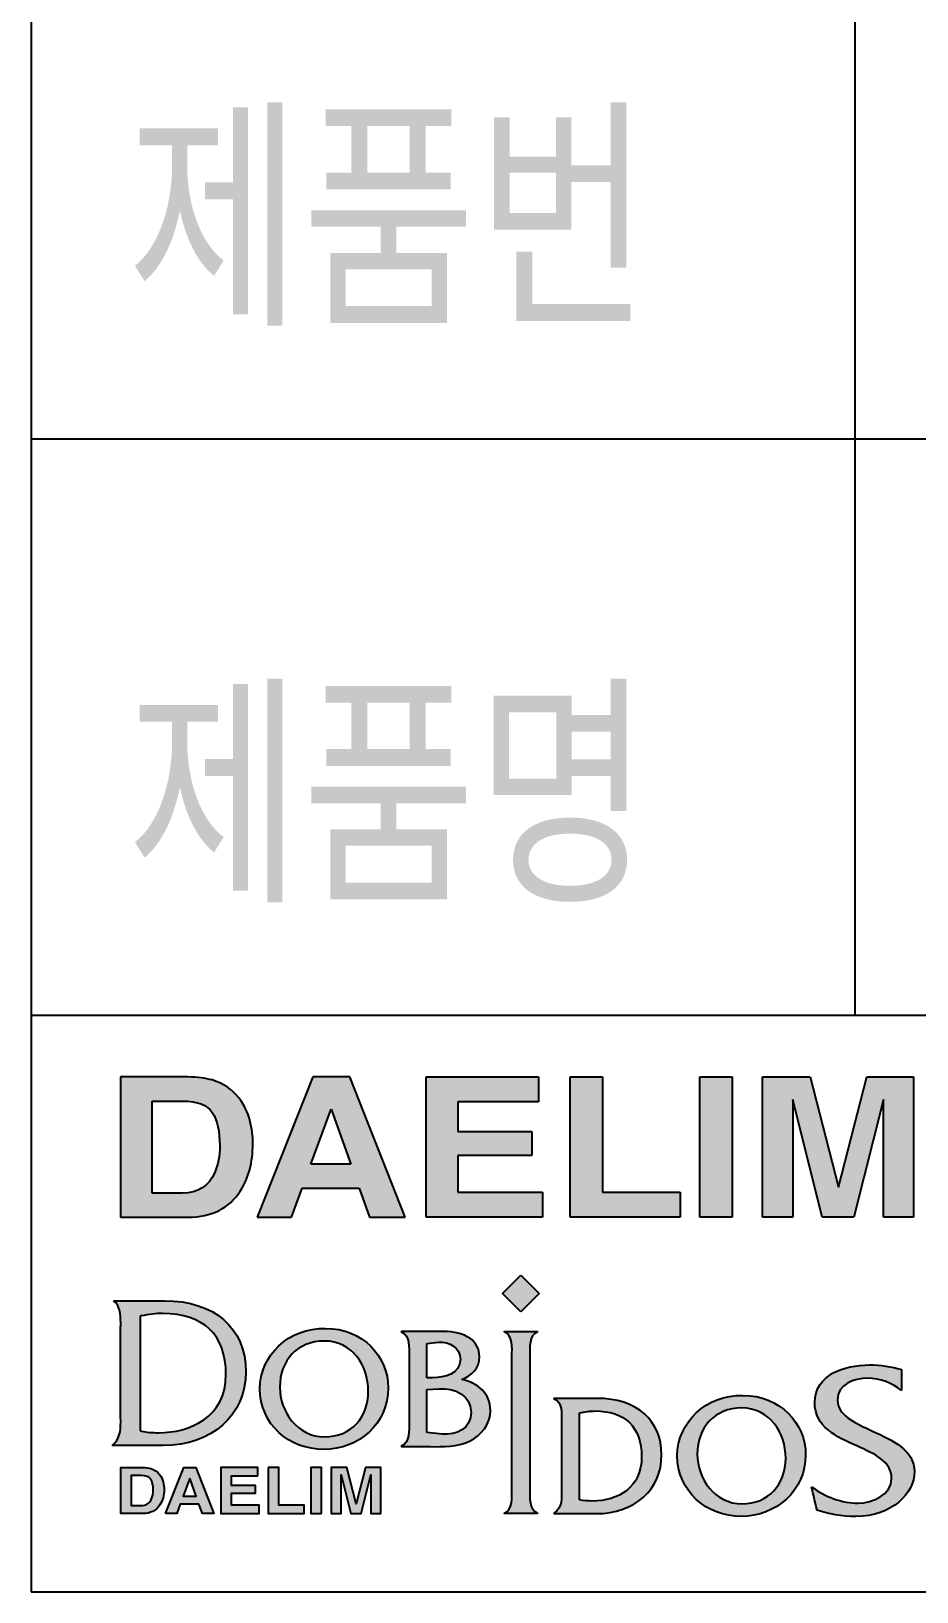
# Model space of a CAD drawing. Extents: x 38931 to 39525, y 15845 to 16265.
# Drawn here: x 39429.65 to 39451.16, y 16190.01 to 16227.91 of the extents above; entities that cross this region are included whole.
import ezdxf

# ---------------------------------------------------------------- set-up
doc = ezdxf.new("R2010")
doc.units = 0
doc.header["$LTSCALE"] = 7
doc.header["$MEASUREMENT"] = 0
doc.layers.get('0').update_dxf_attribs({"color": 2, "linetype": 'CONTINUOUS'})
doc.layers.add('D', color=2, linetype='CONTINUOUS')
doc.styles.add('GHS', font='romans', dxfattribs={"bigfont": 'ghs'})

msp = doc.modelspace()

# ---------------------------------------------------------------- hatches: boundary and pattern name
at = {"layer": 'D'}
h = msp.add_hatch(color=256, dxfattribs=at)
h.dxf.hatch_style = 2
edge = h.paths.add_edge_path()
edge.add_spline(control_points=[(39433.45493, 16202.51509), (39433.45493, 16202.51509), (39431.82022, 16202.51509), (39431.82022, 16202.51509), (39431.82022, 16202.51509), (39431.82022, 16199.10994), (39431.82022, 16199.10994), (39431.82022, 16199.10994), (39433.45493, 16199.10994), (39433.45493, 16199.10994), (39434.02829, 16199.10994), (39434.45402, 16199.32254), (39434.72791, 16199.74581), (39434.92939, 16200.0597), (39435.03205, 16200.44345), (39435.03205, 16200.89665), (39435.03205, 16201.07479), (39435.00769, 16201.26269), (39434.95986, 16201.45963), (39434.91216, 16201.65631), (39434.82097, 16201.83996), (39434.68983, 16202.00945), (39434.5245, 16202.2189), (39434.30888, 16202.36302), (39434.04358, 16202.44234), (39433.88554, 16202.48723), (39433.69072, 16202.51192), (39433.45493, 16202.51509)], knot_values=[0, 0, 0, 0, 1, 1, 1, 2, 2, 2, 3, 3, 3, 4, 4, 4, 5, 5, 5, 6, 6, 6, 7, 7, 7, 8, 8, 8, 9, 9, 9, 9], degree=3, periodic=0)
edge = h.paths.add_edge_path()
edge.add_spline(control_points=[(39433.32145, 16201.92944), (39433.68441, 16201.92944), (39433.92665, 16201.8368), (39434.04722, 16201.65028), (39434.16691, 16201.46527), (39434.22887, 16201.19654), (39434.22887, 16200.84888), (39434.22887, 16200.59552), (39434.18866, 16200.37811), (39434.10795, 16200.19462), (39433.95952, 16199.86343), (39433.69751, 16199.69571), (39433.32145, 16199.69571), (39433.32145, 16199.69571), (39432.5884, 16199.69571), (39432.5884, 16199.69571), (39432.5884, 16199.69571), (39432.5884, 16201.92944), (39432.5884, 16201.92944), (39432.5884, 16201.92944), (39433.32145, 16201.92944), (39433.32145, 16201.92944)], knot_values=[0, 0, 0, 0, 1, 1, 1, 2, 2, 2, 3, 3, 3, 4, 4, 4, 5, 5, 5, 6, 6, 6, 7, 7, 7, 7], degree=3, periodic=0)
h = msp.add_hatch(color=256, dxfattribs=at)
h.dxf.hatch_style = 2
edge = h.paths.add_edge_path()
edge.add_spline(control_points=[(39435.13712, 16199.10994), (39435.13712, 16199.10994), (39435.96747, 16199.10994), (39435.96747, 16199.10994), (39435.96747, 16199.10994), (39436.22585, 16199.8132), (39436.22585, 16199.8132), (39436.22585, 16199.8132), (39437.61645, 16199.8132), (39437.61645, 16199.8132), (39437.61645, 16199.8132), (39437.86631, 16199.10994), (39437.86631, 16199.10994), (39437.86631, 16199.10994), (39438.72694, 16199.10994), (39438.72694, 16199.10994), (39438.72694, 16199.10994), (39437.38959, 16202.51509), (39437.38959, 16202.51509), (39437.38959, 16202.51509), (39436.48985, 16202.51509), (39436.48985, 16202.51509), (39436.48985, 16202.51509), (39435.13712, 16199.10994), (39435.13712, 16199.10994)], knot_values=[0, 0, 0, 0, 1, 1, 1, 2, 2, 2, 3, 3, 3, 4, 4, 4, 5, 5, 5, 6, 6, 6, 7, 7, 7, 8, 8, 8, 8], degree=3, periodic=0)
edge = h.paths.add_edge_path()
edge.add_spline(control_points=[(39436.93124, 16201.7366), (39436.93124, 16201.7366), (39437.40783, 16200.39761), (39437.40783, 16200.39761), (39437.40783, 16200.39761), (39436.439, 16200.39761), (39436.439, 16200.39761), (39436.439, 16200.39761), (39436.93124, 16201.7366), (39436.93124, 16201.7366)], knot_values=[0, 0, 0, 0, 1, 1, 1, 2, 2, 2, 3, 3, 3, 3], degree=3, periodic=0)
h = msp.add_hatch(color=256, dxfattribs=at)
h.dxf.hatch_style = 2
edge = h.paths.add_edge_path()
edge.add_spline(control_points=[(39441.96917, 16201.91173), (39441.96917, 16201.91173), (39440.01366, 16201.91173), (39440.01366, 16201.91173), (39440.01366, 16201.91173), (39440.01366, 16201.192), (39440.01366, 16201.192), (39440.01366, 16201.192), (39441.80509, 16201.192), (39441.80509, 16201.192), (39441.80509, 16201.192), (39441.80509, 16200.60732), (39441.80509, 16200.60732), (39441.80509, 16200.60732), (39440.01366, 16200.60732), (39440.01366, 16200.60732), (39440.01366, 16200.60732), (39440.01366, 16199.72041), (39440.01366, 16199.72041), (39440.01366, 16199.72041), (39442.06731, 16199.72041), (39442.06731, 16199.72041), (39442.06731, 16199.72041), (39442.06731, 16199.10994), (39442.06731, 16199.10994), (39442.06731, 16199.10994), (39439.23901, 16199.10994), (39439.23901, 16199.10994), (39439.23901, 16199.10994), (39439.23901, 16202.51509), (39439.23901, 16202.51509), (39439.23901, 16202.51509), (39441.96917, 16202.51509), (39441.96917, 16202.51509), (39441.96917, 16202.51509), (39441.96917, 16201.91173), (39441.96917, 16201.91173)], knot_values=[0, 0, 0, 0, 1, 1, 1, 2, 2, 2, 3, 3, 3, 4, 4, 4, 5, 5, 5, 6, 6, 6, 7, 7, 7, 8, 8, 8, 9, 9, 9, 10, 10, 10, 11, 11, 11, 12, 12, 12, 12], degree=3, periodic=0)
h = msp.add_hatch(color=256, dxfattribs=at)
h.dxf.hatch_style = 2
edge = h.paths.add_edge_path()
edge.add_spline(control_points=[(39442.7353, 16202.51509), (39442.7353, 16202.51509), (39443.52441, 16202.51509), (39443.52441, 16202.51509), (39443.52441, 16202.51509), (39443.52441, 16199.72041), (39443.52441, 16199.72041), (39443.52441, 16199.72041), (39445.41248, 16199.72041), (39445.41248, 16199.72041), (39445.41248, 16199.72041), (39445.41248, 16199.10994), (39445.41248, 16199.10994), (39445.41248, 16199.10994), (39442.7353, 16199.10994), (39442.7353, 16199.10994), (39442.7353, 16199.10994), (39442.7353, 16202.51509), (39442.7353, 16202.51509)], knot_values=[0, 0, 0, 0, 1, 1, 1, 2, 2, 2, 3, 3, 3, 4, 4, 4, 5, 5, 5, 6, 6, 6, 6], degree=3, periodic=0)
h = msp.add_hatch(color=256, dxfattribs=at)
h.dxf.hatch_style = 2
edge = h.paths.add_edge_path()
edge.add_spline(control_points=[(39446.67565, 16199.10994), (39446.67565, 16199.10994), (39445.88558, 16199.10994), (39445.88558, 16199.10994), (39445.88558, 16199.10994), (39445.88558, 16202.51509), (39445.88558, 16202.51509), (39445.88558, 16202.51509), (39446.67565, 16202.51509), (39446.67565, 16202.51509), (39446.67565, 16202.51509), (39446.67565, 16199.10994), (39446.67565, 16199.10994)], knot_values=[0, 0, 0, 0, 1, 1, 1, 2, 2, 2, 3, 3, 3, 4, 4, 4, 4], degree=3, periodic=0)
h = msp.add_hatch(color=256, dxfattribs=at)
h.dxf.hatch_style = 2
edge = h.paths.add_edge_path()
edge.add_spline(control_points=[(39449.9404, 16202.51509), (39449.9404, 16202.51509), (39451.07805, 16202.51509), (39451.07805, 16202.51509), (39451.07805, 16202.51509), (39451.07805, 16199.10994), (39451.07805, 16199.10994), (39451.07805, 16199.10994), (39450.34446, 16199.10994), (39450.34446, 16199.10994), (39450.34446, 16199.10994), (39450.34446, 16201.41269), (39450.34446, 16201.41269), (39450.34446, 16201.47941), (39450.3457, 16201.57246), (39450.3457, 16201.69145), (39450.34899, 16201.81073), (39450.35003, 16201.90337), (39450.35003, 16201.96774), (39450.35003, 16201.96774), (39449.62741, 16199.10994), (39449.62741, 16199.10994), (39449.62741, 16199.10994), (39448.85743, 16199.10994), (39448.85743, 16199.10994), (39448.85743, 16199.10994), (39448.14216, 16201.96774), (39448.14216, 16201.96774), (39448.14216, 16201.90337), (39448.14216, 16201.81073), (39448.14526, 16201.69145), (39448.14635, 16201.57246), (39448.14635, 16201.47941), (39448.14635, 16201.41269), (39448.14635, 16201.41269), (39448.14635, 16199.10994), (39448.14635, 16199.10994), (39448.14635, 16199.10994), (39447.41207, 16199.10994), (39447.41207, 16199.10994), (39447.41207, 16199.10994), (39447.41207, 16202.51509), (39447.41207, 16202.51509), (39447.41207, 16202.51509), (39448.56339, 16202.51509), (39448.56339, 16202.51509), (39448.56339, 16202.51509), (39449.25278, 16199.83872), (39449.25278, 16199.83872), (39449.25278, 16199.83872), (39449.9404, 16202.51509), (39449.9404, 16202.51509)], knot_values=[0, 0, 0, 0, 1, 1, 1, 2, 2, 2, 3, 3, 3, 4, 4, 4, 5, 5, 5, 6, 6, 6, 7, 7, 7, 8, 8, 8, 9, 9, 9, 10, 10, 10, 11, 11, 11, 12, 12, 12, 13, 13, 13, 14, 14, 14, 15, 15, 15, 16, 16, 16, 17, 17, 17, 17], degree=3, periodic=0)
h = msp.add_hatch(color=256, dxfattribs=at)
h.dxf.hatch_style = 2
h.paths.add_polyline_path([(39441.989, 16197.25714), (39441.54115, 16196.8097), (39441.09375, 16197.25723), (39441.54115, 16197.70477)])
h = msp.add_hatch(color=256, dxfattribs=at)
h.dxf.hatch_style = 2
edge = h.paths.add_edge_path()
edge.add_spline(control_points=[(39432.32337, 16196.71211), (39432.32337, 16196.71211), (39432.29933, 16196.70666), (39432.29933, 16196.70666), (39432.29933, 16196.70666), (39432.29933, 16193.92106), (39432.29933, 16193.92106), (39432.29933, 16193.92106), (39432.32422, 16193.91602), (39432.32422, 16193.91602), (39432.45519, 16193.88955), (39432.59296, 16193.8769), (39432.74527, 16193.8769), (39433.49879, 16193.8769), (39434.37887, 16194.24751), (39434.37887, 16195.29216), (39434.37887, 16196.24746), (39433.83298, 16196.77364), (39432.84189, 16196.77364), (39432.67599, 16196.77364), (39432.50644, 16196.75356), (39432.32337, 16196.71211)], knot_values=[0, 0, 0, 0, 1, 1, 1, 2, 2, 2, 3, 3, 3, 4, 4, 4, 5, 5, 5, 6, 6, 6, 7, 7, 7, 7], degree=3, periodic=0)
edge = h.paths.add_edge_path()
edge.add_spline(control_points=[(39432.88263, 16197.08204), (39434.10347, 16197.08204), (39434.86186, 16196.42145), (39434.86186, 16195.3578), (39434.86186, 16194.30423), (39434.03683, 16193.56851), (39432.8554, 16193.56851), (39432.8554, 16193.56851), (39431.73442, 16193.56851), (39431.61716, 16193.56851), (39431.80124, 16193.72097), (39431.82213, 16193.91706), (39431.82213, 16194.14159), (39431.82213, 16194.16999), (39431.82186, 16194.19854), (39431.82157, 16194.22752), (39431.82157, 16194.22752), (39431.82089, 16194.32052), (39431.82089, 16194.32052), (39431.82089, 16194.32052), (39431.82089, 16196.36779), (39431.82089, 16196.36779), (39431.82089, 16196.36779), (39431.82168, 16196.44927), (39431.82168, 16196.44927), (39431.82213, 16196.47997), (39431.82265, 16196.51193), (39431.82265, 16196.54447), (39431.82265, 16196.74695), (39431.80343, 16196.97648), (39431.64826, 16197.08204), (39431.81365, 16197.08204), (39432.88263, 16197.08204), (39432.88263, 16197.08204)], knot_values=[0, 0, 0, 0, 1, 1, 1, 2, 2, 2, 3, 3, 3, 4, 4, 4, 5, 5, 5, 6, 6, 6, 7, 7, 7, 8, 8, 8, 9, 9, 9, 10, 10, 10, 11, 11, 11, 11], degree=3, periodic=0)
h = msp.add_hatch(color=256, dxfattribs=at)
h.dxf.hatch_style = 2
edge = h.paths.add_edge_path()
edge.add_spline(control_points=[(39436.79791, 16196.40979), (39435.90482, 16196.43126), (39435.20282, 16195.75478), (39435.20282, 16194.94659), (39435.20282, 16194.07447), (39435.91326, 16193.47047), (39436.75558, 16193.47047), (39437.60194, 16193.47047), (39438.32094, 16194.10013), (39438.32094, 16194.96779), (39438.32094, 16195.73353), (39437.69136, 16196.41424), (39436.79791, 16196.40979)], knot_values=[0, 0, 0, 0, 1, 1, 1, 2, 2, 2, 3, 3, 3, 4, 4, 4, 4], degree=3, periodic=0)
edge = h.paths.add_edge_path()
edge.add_spline(control_points=[(39436.76843, 16196.10369), (39437.44027, 16196.10369), (39437.83593, 16195.50364), (39437.83593, 16194.88266), (39437.83593, 16194.24886), (39437.42339, 16193.77679), (39436.7768, 16193.77679), (39436.1089, 16193.77679), (39435.68774, 16194.38935), (39435.68774, 16194.98481), (39435.68774, 16195.62725), (39436.1089, 16196.10369), (39436.76843, 16196.10369)], knot_values=[0, 0, 0, 0, 1, 1, 1, 2, 2, 2, 3, 3, 3, 4, 4, 4, 4], degree=3, periodic=0)
h = msp.add_hatch(color=256, dxfattribs=at)
h.dxf.hatch_style = 2
edge = h.paths.add_edge_path()
edge.add_spline(control_points=[(39439.25846, 16195.21033), (39439.25846, 16195.21033), (39439.25846, 16196.04409), (39439.25846, 16196.04409), (39439.25846, 16196.04409), (39439.54345, 16196.07389), (39439.54345, 16196.07389), (39439.79888, 16196.09932), (39440.07086, 16195.94618), (39440.07086, 16195.65282), (39440.07086, 16195.30382), (39439.67534, 16195.21033), (39439.39891, 16195.21033), (39439.39891, 16195.21033), (39439.25846, 16195.21033), (39439.25846, 16195.21033)], knot_values=[0, 0, 0, 0, 1, 1, 1, 2, 2, 2, 3, 3, 3, 4, 4, 4, 5, 5, 5, 5], degree=3, periodic=0)
edge = h.paths.add_edge_path()
edge.add_spline(control_points=[(39438.82463, 16194.1384), (39438.82463, 16193.94285), (39438.8502, 16193.6323), (39438.63744, 16193.5514), (39438.63744, 16193.5514), (39438.63744, 16193.53862), (39438.63744, 16193.53862), (39438.63744, 16193.53862), (39439.33931, 16193.53862), (39439.33931, 16193.53862), (39439.65825, 16193.53862), (39439.9944, 16193.52593), (39440.29218, 16193.67056), (39440.57716, 16193.80636), (39440.8026, 16194.08735), (39440.8026, 16194.41483), (39440.8026, 16194.83184), (39440.49191, 16195.08694), (39440.10922, 16195.16774), (39440.35164, 16195.27389), (39440.53471, 16195.43576), (39440.53471, 16195.72088), (39440.53471, 16196.09932), (39440.2071, 16196.33754), (39439.64543, 16196.33754), (39439.64543, 16196.33754), (39438.63744, 16196.33754), (39438.63744, 16196.33754), (39438.63744, 16196.33754), (39438.63744, 16196.32498), (39438.63744, 16196.32498), (39438.85452, 16196.24396), (39438.82463, 16195.9334), (39438.82463, 16195.74209), (39438.82463, 16195.74209), (39438.82463, 16194.1384), (39438.82463, 16194.1384)], knot_values=[0, 0, 0, 0, 1, 1, 1, 2, 2, 2, 3, 3, 3, 4, 4, 4, 5, 5, 5, 6, 6, 6, 7, 7, 7, 8, 8, 8, 9, 9, 9, 10, 10, 10, 11, 11, 11, 12, 12, 12, 12], degree=3, periodic=0)
edge = h.paths.add_edge_path()
edge.add_spline(control_points=[(39439.25846, 16193.87893), (39439.25846, 16193.87893), (39439.25846, 16194.92966), (39439.25846, 16194.92966), (39439.25846, 16194.92966), (39439.55623, 16194.94659), (39439.55623, 16194.94659), (39439.93075, 16194.96779), (39440.33042, 16194.78931), (39440.33042, 16194.37657), (39440.33042, 16193.97265), (39439.97734, 16193.81069), (39439.6287, 16193.84495), (39439.6287, 16193.84495), (39439.25846, 16193.87893), (39439.25846, 16193.87893)], knot_values=[0, 0, 0, 0, 1, 1, 1, 2, 2, 2, 3, 3, 3, 4, 4, 4, 5, 5, 5, 5], degree=3, periodic=0)
h = msp.add_hatch(color=256, dxfattribs=at)
h.dxf.hatch_style = 2
edge = h.paths.add_edge_path()
edge.add_spline(control_points=[(39441.32414, 16195.73786), (39441.32414, 16195.9334), (39441.35421, 16196.24396), (39441.13713, 16196.32498), (39441.13713, 16196.32498), (39441.13713, 16196.33754), (39441.13713, 16196.33754), (39441.13713, 16196.33754), (39441.9452, 16196.33754), (39441.9452, 16196.33754), (39441.9452, 16196.33754), (39441.9452, 16196.32498), (39441.9452, 16196.32498), (39441.73269, 16196.24396), (39441.75803, 16195.92917), (39441.75803, 16195.73786), (39441.75803, 16195.73786), (39441.75803, 16192.51021), (39441.75803, 16192.51021), (39441.75803, 16192.31859), (39441.73269, 16192.00826), (39441.9452, 16191.92745), (39441.9452, 16191.92745), (39441.9452, 16191.91467), (39441.9452, 16191.91467), (39441.9452, 16191.91467), (39441.13713, 16191.91467), (39441.13713, 16191.91467), (39441.13713, 16191.91467), (39441.13713, 16191.92745), (39441.13713, 16191.92745), (39441.34957, 16192.00407), (39441.32414, 16192.31859), (39441.32414, 16192.51021), (39441.32414, 16192.51021), (39441.32414, 16195.73786), (39441.32414, 16195.73786)], knot_values=[0, 0, 0, 0, 1, 1, 1, 2, 2, 2, 3, 3, 3, 4, 4, 4, 5, 5, 5, 6, 6, 6, 7, 7, 7, 8, 8, 8, 9, 9, 9, 10, 10, 10, 11, 11, 11, 12, 12, 12, 12], degree=3, periodic=0)
h = msp.add_hatch(color=256, dxfattribs=at)
h.dxf.hatch_style = 2
edge = h.paths.add_edge_path()
edge.add_spline(control_points=[(39449.67602, 16191.84265), (39449.3349, 16191.84265), (39449.01723, 16191.89563), (39448.73202, 16191.99858), (39448.72481, 16192.0286), (39448.63101, 16192.43365), (39448.60021, 16192.56684), (39448.92365, 16192.3162), (39449.3407, 16192.16725), (39449.73562, 16192.16725), (39450.07516, 16192.16725), (39450.54552, 16192.37522), (39450.54552, 16192.76545), (39450.54552, 16193.17805), (39450.13405, 16193.36216), (39449.69875, 16193.55676), (39449.1968, 16193.78134), (39448.67737, 16194.01361), (39448.67737, 16194.61168), (39448.67737, 16195.28465), (39449.39342, 16195.52354), (39450.00724, 16195.52354), (39450.27854, 16195.52354), (39450.53899, 16195.48528), (39450.78293, 16195.41168), (39450.78293, 16195.37081), (39450.78293, 16195.00875), (39450.78293, 16194.89874), (39450.57213, 16195.08217), (39450.25972, 16195.19894), (39449.96344, 16195.19894), (39449.62511, 16195.19894), (39449.23002, 16195.06092), (39449.23002, 16194.6715), (39449.23002, 16194.30594), (39449.64204, 16194.11773), (39450.0785, 16193.91823), (39450.57978, 16193.68924), (39451.09794, 16193.45241), (39451.09794, 16192.93367), (39451.09794, 16192.40911), (39450.55421, 16191.84265), (39449.67602, 16191.84265)], knot_values=[0, 0, 0, 0, 1, 1, 1, 2, 2, 2, 3, 3, 3, 4, 4, 4, 5, 5, 5, 6, 6, 6, 7, 7, 7, 8, 8, 8, 9, 9, 9, 10, 10, 10, 11, 11, 11, 12, 12, 12, 13, 13, 13, 14, 14, 14, 14], degree=3, periodic=0)
h = msp.add_hatch(color=256, dxfattribs=at)
h.dxf.hatch_style = 2
edge = h.paths.add_edge_path()
edge.add_spline(control_points=[(39446.93404, 16194.78391), (39446.04104, 16194.80515), (39445.33899, 16194.12881), (39445.33899, 16193.32048), (39445.33899, 16192.4485), (39446.04928, 16191.84436), (39446.89159, 16191.84436), (39447.73823, 16191.84436), (39448.45707, 16192.47416), (39448.45707, 16193.34181), (39448.45707, 16194.10742), (39447.82772, 16194.78814), (39446.93404, 16194.78391)], knot_values=[0, 0, 0, 0, 1, 1, 1, 2, 2, 2, 3, 3, 3, 4, 4, 4, 4], degree=3, periodic=0)
edge = h.paths.add_edge_path()
edge.add_spline(control_points=[(39446.90438, 16194.47749), (39447.5764, 16194.47749), (39447.97235, 16193.87767), (39447.97235, 16193.25669), (39447.97235, 16192.62275), (39447.55974, 16192.15082), (39446.9128, 16192.15082), (39446.24523, 16192.15082), (39445.82398, 16192.76351), (39445.82398, 16193.35883), (39445.82398, 16194.00119), (39446.24523, 16194.47749), (39446.90438, 16194.47749)], knot_values=[0, 0, 0, 0, 1, 1, 1, 2, 2, 2, 3, 3, 3, 4, 4, 4, 4], degree=3, periodic=0)
h = msp.add_hatch(color=256, dxfattribs=at)
h.dxf.hatch_style = 2
edge = h.paths.add_edge_path()
edge.add_spline(control_points=[(39442.52981, 16192.52498), (39442.52981, 16192.27411), (39442.55524, 16192.06988), (39442.34259, 16191.92529), (39442.34259, 16191.92529), (39442.34259, 16191.91274), (39442.34259, 16191.91274), (39442.34259, 16191.91274), (39443.36357, 16191.91274), (39443.36357, 16191.91274), (39444.31626, 16191.91274), (39444.95884, 16192.4995), (39444.95884, 16193.33749), (39444.95884, 16194.18391), (39444.35434, 16194.71143), (39443.38468, 16194.71143), (39443.38468, 16194.71143), (39442.34259, 16194.71143), (39442.34259, 16194.71143), (39442.34259, 16194.71143), (39442.34259, 16194.69878), (39442.34259, 16194.69878), (39442.55925, 16194.635), (39442.52981, 16194.32431), (39442.52981, 16194.12881), (39442.52981, 16194.12881), (39442.52981, 16192.52498), (39442.52981, 16192.52498)], knot_values=[0, 0, 0, 0, 1, 1, 1, 2, 2, 2, 3, 3, 3, 4, 4, 4, 5, 5, 5, 6, 6, 6, 7, 7, 7, 8, 8, 8, 9, 9, 9, 9], degree=3, periodic=0)
edge = h.paths.add_edge_path()
edge.add_spline(control_points=[(39442.96375, 16194.35856), (39443.0911, 16194.388), (39443.21894, 16194.40511), (39443.34633, 16194.40511), (39444.0567, 16194.40511), (39444.47354, 16194.03086), (39444.47354, 16193.28649), (39444.47354, 16192.55055), (39443.90789, 16192.21897), (39443.27408, 16192.21897), (39443.16758, 16192.21897), (39443.06553, 16192.22752), (39442.96375, 16192.24854), (39442.96375, 16192.24854), (39442.96375, 16194.35856), (39442.96375, 16194.35856)], knot_values=[0, 0, 0, 0, 1, 1, 1, 2, 2, 2, 3, 3, 3, 4, 4, 4, 5, 5, 5, 5], degree=3, periodic=0)
h = msp.add_hatch(color=256, dxfattribs=at)
h.dxf.hatch_style = 2
edge = h.paths.add_edge_path()
edge.add_spline(control_points=[(39432.35909, 16193.03148), (39432.35909, 16193.03148), (39431.82294, 16193.03148), (39431.82294, 16193.03148), (39431.82294, 16193.03148), (39431.82294, 16191.91467), (39431.82294, 16191.91467), (39431.82294, 16191.91467), (39432.35909, 16191.91467), (39432.35909, 16191.91467), (39432.54714, 16191.91467), (39432.68677, 16191.9844), (39432.7766, 16192.12322), (39432.84268, 16192.22617), (39432.87635, 16192.35203), (39432.87635, 16192.50067), (39432.87635, 16192.5591), (39432.86836, 16192.62073), (39432.85267, 16192.68532), (39432.83703, 16192.74983), (39432.80712, 16192.81006), (39432.76411, 16192.86565), (39432.70989, 16192.93434), (39432.63917, 16192.98161), (39432.55215, 16193.00763), (39432.50032, 16193.02235), (39432.43642, 16193.03045), (39432.35909, 16193.03148)], knot_values=[0, 0, 0, 0, 1, 1, 1, 2, 2, 2, 3, 3, 3, 4, 4, 4, 5, 5, 5, 6, 6, 6, 7, 7, 7, 8, 8, 8, 9, 9, 9, 9], degree=3, periodic=0)
edge = h.paths.add_edge_path()
edge.add_spline(control_points=[(39432.31531, 16192.83941), (39432.43435, 16192.83941), (39432.5138, 16192.80902), (39432.55335, 16192.74785), (39432.5926, 16192.68717), (39432.61292, 16192.59903), (39432.61292, 16192.485), (39432.61292, 16192.40191), (39432.59974, 16192.3306), (39432.57326, 16192.27042), (39432.52458, 16192.1618), (39432.43865, 16192.10679), (39432.31531, 16192.10679), (39432.31531, 16192.10679), (39432.07488, 16192.10679), (39432.07488, 16192.10679), (39432.07488, 16192.10679), (39432.07488, 16192.83941), (39432.07488, 16192.83941), (39432.07488, 16192.83941), (39432.31531, 16192.83941), (39432.31531, 16192.83941)], knot_values=[0, 0, 0, 0, 1, 1, 1, 2, 2, 2, 3, 3, 3, 4, 4, 4, 5, 5, 5, 6, 6, 6, 7, 7, 7, 7], degree=3, periodic=0)
h = msp.add_hatch(color=256, dxfattribs=at)
h.dxf.hatch_style = 2
edge = h.paths.add_edge_path()
edge.add_spline(control_points=[(39432.91081, 16191.91467), (39432.91081, 16191.91467), (39433.18315, 16191.91467), (39433.18315, 16191.91467), (39433.18315, 16191.91467), (39433.26789, 16192.14533), (39433.26789, 16192.14533), (39433.26789, 16192.14533), (39433.72398, 16192.14533), (39433.72398, 16192.14533), (39433.72398, 16192.14533), (39433.80592, 16191.91467), (39433.80592, 16191.91467), (39433.80592, 16191.91467), (39434.08819, 16191.91467), (39434.08819, 16191.91467), (39434.08819, 16191.91467), (39433.64957, 16193.03148), (39433.64957, 16193.03148), (39433.64957, 16193.03148), (39433.35447, 16193.03148), (39433.35447, 16193.03148), (39433.35447, 16193.03148), (39432.91081, 16191.91467), (39432.91081, 16191.91467)], knot_values=[0, 0, 0, 0, 1, 1, 1, 2, 2, 2, 3, 3, 3, 4, 4, 4, 5, 5, 5, 6, 6, 6, 7, 7, 7, 8, 8, 8, 8], degree=3, periodic=0)
edge = h.paths.add_edge_path()
edge.add_spline(control_points=[(39433.49924, 16192.77616), (39433.49924, 16192.77616), (39433.65555, 16192.337), (39433.65555, 16192.337), (39433.65555, 16192.337), (39433.3378, 16192.337), (39433.3378, 16192.337), (39433.3378, 16192.337), (39433.49924, 16192.77616), (39433.49924, 16192.77616)], knot_values=[0, 0, 0, 0, 1, 1, 1, 2, 2, 2, 3, 3, 3, 3], degree=3, periodic=0)
h = msp.add_hatch(color=256, dxfattribs=at)
h.dxf.hatch_style = 2
edge = h.paths.add_edge_path()
edge.add_spline(control_points=[(39435.15157, 16192.8336), (39435.15157, 16192.8336), (39434.5102, 16192.8336), (39434.5102, 16192.8336), (39434.5102, 16192.8336), (39434.5102, 16192.59754), (39434.5102, 16192.59754), (39434.5102, 16192.59754), (39435.09775, 16192.59754), (39435.09775, 16192.59754), (39435.09775, 16192.59754), (39435.09775, 16192.40578), (39435.09775, 16192.40578), (39435.09775, 16192.40578), (39434.5102, 16192.40578), (39434.5102, 16192.40578), (39434.5102, 16192.40578), (39434.5102, 16192.11489), (39434.5102, 16192.11489), (39434.5102, 16192.11489), (39435.18376, 16192.11489), (39435.18376, 16192.11489), (39435.18376, 16192.11489), (39435.18376, 16191.91467), (39435.18376, 16191.91467), (39435.18376, 16191.91467), (39434.25614, 16191.91467), (39434.25614, 16191.91467), (39434.25614, 16191.91467), (39434.25614, 16193.03148), (39434.25614, 16193.03148), (39434.25614, 16193.03148), (39435.15157, 16193.03148), (39435.15157, 16193.03148), (39435.15157, 16193.03148), (39435.15157, 16192.8336), (39435.15157, 16192.8336)], knot_values=[0, 0, 0, 0, 1, 1, 1, 2, 2, 2, 3, 3, 3, 4, 4, 4, 5, 5, 5, 6, 6, 6, 7, 7, 7, 8, 8, 8, 9, 9, 9, 10, 10, 10, 11, 11, 11, 12, 12, 12, 12], degree=3, periodic=0)
h = msp.add_hatch(color=256, dxfattribs=at)
h.dxf.hatch_style = 2
edge = h.paths.add_edge_path()
edge.add_spline(control_points=[(39435.40284, 16193.03148), (39435.40284, 16193.03148), (39435.66165, 16193.03148), (39435.66165, 16193.03148), (39435.66165, 16193.03148), (39435.66165, 16192.11489), (39435.66165, 16192.11489), (39435.66165, 16192.11489), (39436.2809, 16192.11489), (39436.2809, 16192.11489), (39436.2809, 16192.11489), (39436.2809, 16191.91467), (39436.2809, 16191.91467), (39436.2809, 16191.91467), (39435.40284, 16191.91467), (39435.40284, 16191.91467), (39435.40284, 16191.91467), (39435.40284, 16193.03148), (39435.40284, 16193.03148)], knot_values=[0, 0, 0, 0, 1, 1, 1, 2, 2, 2, 3, 3, 3, 4, 4, 4, 5, 5, 5, 6, 6, 6, 6], degree=3, periodic=0)
h = msp.add_hatch(color=256, dxfattribs=at)
h.dxf.hatch_style = 2
edge = h.paths.add_edge_path()
edge.add_spline(control_points=[(39436.69519, 16191.91467), (39436.69519, 16191.91467), (39436.43606, 16191.91467), (39436.43606, 16191.91467), (39436.43606, 16191.91467), (39436.43606, 16193.03148), (39436.43606, 16193.03148), (39436.43606, 16193.03148), (39436.69519, 16193.03148), (39436.69519, 16193.03148), (39436.69519, 16193.03148), (39436.69519, 16191.91467), (39436.69519, 16191.91467)], knot_values=[0, 0, 0, 0, 1, 1, 1, 2, 2, 2, 3, 3, 3, 4, 4, 4, 4], degree=3, periodic=0)
h = msp.add_hatch(color=256, dxfattribs=at)
h.dxf.hatch_style = 2
edge = h.paths.add_edge_path()
edge.add_spline(control_points=[(39437.76595, 16193.03148), (39437.76595, 16193.03148), (39438.13908, 16193.03148), (39438.13908, 16193.03148), (39438.13908, 16193.03148), (39438.13908, 16191.91467), (39438.13908, 16191.91467), (39438.13908, 16191.91467), (39437.89848, 16191.91467), (39437.89848, 16191.91467), (39437.89848, 16191.91467), (39437.89848, 16192.66992), (39437.89848, 16192.66992), (39437.89848, 16192.69181), (39437.89888, 16192.72232), (39437.89888, 16192.76135), (39437.89996, 16192.80047), (39437.9003, 16192.83086), (39437.9003, 16192.85197), (39437.9003, 16192.85197), (39437.6633, 16191.91467), (39437.6633, 16191.91467), (39437.6633, 16191.91467), (39437.41076, 16191.91467), (39437.41076, 16191.91467), (39437.41076, 16191.91467), (39437.17617, 16192.85197), (39437.17617, 16192.85197), (39437.17617, 16192.83086), (39437.17617, 16192.80047), (39437.17719, 16192.76135), (39437.17755, 16192.72232), (39437.17755, 16192.69181), (39437.17755, 16192.66992), (39437.17755, 16192.66992), (39437.17755, 16191.91467), (39437.17755, 16191.91467), (39437.17755, 16191.91467), (39436.93672, 16191.91467), (39436.93672, 16191.91467), (39436.93672, 16191.91467), (39436.93672, 16193.03148), (39436.93672, 16193.03148), (39436.93672, 16193.03148), (39437.31432, 16193.03148), (39437.31432, 16193.03148), (39437.31432, 16193.03148), (39437.54043, 16192.1537), (39437.54043, 16192.1537), (39437.54043, 16192.1537), (39437.76595, 16193.03148), (39437.76595, 16193.03148)], knot_values=[0, 0, 0, 0, 1, 1, 1, 2, 2, 2, 3, 3, 3, 4, 4, 4, 5, 5, 5, 6, 6, 6, 7, 7, 7, 8, 8, 8, 9, 9, 9, 10, 10, 10, 11, 11, 11, 12, 12, 12, 13, 13, 13, 14, 14, 14, 15, 15, 15, 16, 16, 16, 17, 17, 17, 17], degree=3, periodic=0)

# ---------------------------------------------------------------- linework, layer by layer
at = {"color": 7}
for p, q in [((39429.64928, 16246.01461), (39429.64928, 16190.01461)), ((39449.64928, 16246.01461), (39449.64928, 16204.01461)), ((39429.64928, 16218.01461), (39510.64928, 16218.01461)), ((39429.64928, 16204.01461), (39510.64928, 16204.01461)), ((39429.64928, 16190.01461), (39510.64928, 16190.01461))]:
    msp.add_line(p, q, dxfattribs=at)
at = {"layer": 'D'}
for p, q in [((39441.09375, 16197.25723), (39441.54115, 16197.70477)), ((39441.54115, 16197.70477), (39441.989, 16197.25714)), ((39441.54115, 16196.8097), (39441.09375, 16197.25723)), ((39441.989, 16197.25714), (39441.54115, 16196.8097))]:
    msp.add_line(p, q, dxfattribs=at)
for points in [[(39433.45493, 16202.51509), (39433.45493, 16202.51509), (39431.82022, 16202.51509), (39431.82022, 16202.51509)], [(39431.82022, 16202.51509), (39431.82022, 16202.51509), (39431.82022, 16199.10994), (39431.82022, 16199.10994)], [(39434.04358, 16202.44234), (39433.88554, 16202.48723), (39433.69072, 16202.51192), (39433.45493, 16202.51509)], [(39434.68983, 16202.00945), (39434.5245, 16202.2189), (39434.30888, 16202.36302), (39434.04358, 16202.44234)], [(39436.48985, 16202.51509), (39436.48985, 16202.51509), (39435.13712, 16199.10994), (39435.13712, 16199.10994)], [(39437.38959, 16202.51509), (39437.38959, 16202.51509), (39436.48985, 16202.51509), (39436.48985, 16202.51509)], [(39438.72694, 16199.10994), (39438.72694, 16199.10994), (39437.38959, 16202.51509), (39437.38959, 16202.51509)], [(39439.23901, 16199.10994), (39439.23901, 16199.10994), (39439.23901, 16202.51509), (39439.23901, 16202.51509)], [(39439.23901, 16202.51509), (39439.23901, 16202.51509), (39441.96917, 16202.51509), (39441.96917, 16202.51509)], [(39441.96917, 16202.51509), (39441.96917, 16202.51509), (39441.96917, 16201.91173), (39441.96917, 16201.91173)], [(39442.7353, 16202.51509), (39442.7353, 16202.51509), (39443.52441, 16202.51509), (39443.52441, 16202.51509)], [(39442.7353, 16199.10994), (39442.7353, 16199.10994), (39442.7353, 16202.51509), (39442.7353, 16202.51509)], [(39443.52441, 16202.51509), (39443.52441, 16202.51509), (39443.52441, 16199.72041), (39443.52441, 16199.72041)], [(39445.88558, 16199.10994), (39445.88558, 16199.10994), (39445.88558, 16202.51509), (39445.88558, 16202.51509)], [(39445.88558, 16202.51509), (39445.88558, 16202.51509), (39446.67565, 16202.51509), (39446.67565, 16202.51509)], [(39446.67565, 16202.51509), (39446.67565, 16202.51509), (39446.67565, 16199.10994), (39446.67565, 16199.10994)], [(39447.41207, 16199.10994), (39447.41207, 16199.10994), (39447.41207, 16202.51509), (39447.41207, 16202.51509)], [(39447.41207, 16202.51509), (39447.41207, 16202.51509), (39448.56339, 16202.51509), (39448.56339, 16202.51509)], [(39448.56339, 16202.51509), (39448.56339, 16202.51509), (39449.25278, 16199.83872), (39449.25278, 16199.83872)], [(39449.25278, 16199.83872), (39449.25278, 16199.83872), (39449.9404, 16202.51509), (39449.9404, 16202.51509)], [(39449.9404, 16202.51509), (39449.9404, 16202.51509), (39451.07805, 16202.51509), (39451.07805, 16202.51509)], [(39451.07805, 16202.51509), (39451.07805, 16202.51509), (39451.07805, 16199.10994), (39451.07805, 16199.10994)], [(39434.95986, 16201.45963), (39434.91216, 16201.65631), (39434.82097, 16201.83996), (39434.68983, 16202.00945)], [(39432.5884, 16199.69571), (39432.5884, 16199.69571), (39432.5884, 16201.92944), (39432.5884, 16201.92944)], [(39432.5884, 16201.92944), (39432.5884, 16201.92944), (39433.32145, 16201.92944), (39433.32145, 16201.92944)], [(39433.32145, 16201.92944), (39433.68441, 16201.92944), (39433.92665, 16201.8368), (39434.04722, 16201.65028)], [(39436.439, 16200.39761), (39436.439, 16200.39761), (39436.93124, 16201.7366), (39436.93124, 16201.7366)], [(39436.93124, 16201.7366), (39436.93124, 16201.7366), (39437.40783, 16200.39761), (39437.40783, 16200.39761)], [(39441.96917, 16201.91173), (39441.96917, 16201.91173), (39440.01366, 16201.91173), (39440.01366, 16201.91173)], [(39440.01366, 16201.91173), (39440.01366, 16201.91173), (39440.01366, 16201.192), (39440.01366, 16201.192)], [(39448.85743, 16199.10994), (39448.85743, 16199.10994), (39448.14216, 16201.96774), (39448.14216, 16201.96774)], [(39448.14216, 16201.96774), (39448.14216, 16201.90337), (39448.14216, 16201.81073), (39448.14526, 16201.69145)], [(39448.14526, 16201.69145), (39448.14635, 16201.57246), (39448.14635, 16201.47941), (39448.14635, 16201.41269)], [(39450.35003, 16201.96774), (39450.35003, 16201.96774), (39449.62741, 16199.10994), (39449.62741, 16199.10994)], [(39450.34446, 16201.41269), (39450.34446, 16201.47941), (39450.3457, 16201.57246), (39450.3457, 16201.69145)], [(39450.3457, 16201.69145), (39450.34899, 16201.81073), (39450.35003, 16201.90337), (39450.35003, 16201.96774)], [(39448.14635, 16201.41269), (39448.14635, 16201.41269), (39448.14635, 16199.10994), (39448.14635, 16199.10994)], [(39450.34446, 16199.10994), (39450.34446, 16199.10994), (39450.34446, 16201.41269), (39450.34446, 16201.41269)], [(39440.01366, 16201.192), (39440.01366, 16201.192), (39441.80509, 16201.192), (39441.80509, 16201.192)], [(39441.80509, 16201.192), (39441.80509, 16201.192), (39441.80509, 16200.60732), (39441.80509, 16200.60732)], [(39441.80509, 16200.60732), (39441.80509, 16200.60732), (39440.01366, 16200.60732), (39440.01366, 16200.60732)], [(39440.01366, 16200.60732), (39440.01366, 16200.60732), (39440.01366, 16199.72041), (39440.01366, 16199.72041)], [(39434.10795, 16200.19462), (39433.95952, 16199.86343), (39433.69751, 16199.69571), (39433.32145, 16199.69571)], [(39437.40783, 16200.39761), (39437.40783, 16200.39761), (39436.439, 16200.39761), (39436.439, 16200.39761)], [(39433.45493, 16199.10994), (39434.02829, 16199.10994), (39434.45402, 16199.32254), (39434.72791, 16199.74581)], [(39435.96747, 16199.10994), (39435.96747, 16199.10994), (39436.22585, 16199.8132), (39436.22585, 16199.8132)], [(39436.22585, 16199.8132), (39436.22585, 16199.8132), (39437.61645, 16199.8132), (39437.61645, 16199.8132)], [(39437.61645, 16199.8132), (39437.61645, 16199.8132), (39437.86631, 16199.10994), (39437.86631, 16199.10994)], [(39440.01366, 16199.72041), (39440.01366, 16199.72041), (39442.06731, 16199.72041), (39442.06731, 16199.72041)], [(39442.06731, 16199.72041), (39442.06731, 16199.72041), (39442.06731, 16199.10994), (39442.06731, 16199.10994)], [(39443.52441, 16199.72041), (39443.52441, 16199.72041), (39445.41248, 16199.72041), (39445.41248, 16199.72041)], [(39445.41248, 16199.72041), (39445.41248, 16199.72041), (39445.41248, 16199.10994), (39445.41248, 16199.10994)], [(39433.32145, 16199.69571), (39433.32145, 16199.69571), (39432.5884, 16199.69571), (39432.5884, 16199.69571)], [(39431.82022, 16199.10994), (39431.82022, 16199.10994), (39433.45493, 16199.10994), (39433.45493, 16199.10994)], [(39435.13712, 16199.10994), (39435.13712, 16199.10994), (39435.96747, 16199.10994), (39435.96747, 16199.10994)], [(39437.86631, 16199.10994), (39437.86631, 16199.10994), (39438.72694, 16199.10994), (39438.72694, 16199.10994)], [(39442.06731, 16199.10994), (39442.06731, 16199.10994), (39439.23901, 16199.10994), (39439.23901, 16199.10994)], [(39445.41248, 16199.10994), (39445.41248, 16199.10994), (39442.7353, 16199.10994), (39442.7353, 16199.10994)], [(39446.67565, 16199.10994), (39446.67565, 16199.10994), (39445.88558, 16199.10994), (39445.88558, 16199.10994)], [(39448.14635, 16199.10994), (39448.14635, 16199.10994), (39447.41207, 16199.10994), (39447.41207, 16199.10994)], [(39449.62741, 16199.10994), (39449.62741, 16199.10994), (39448.85743, 16199.10994), (39448.85743, 16199.10994)], [(39451.07805, 16199.10994), (39451.07805, 16199.10994), (39450.34446, 16199.10994), (39450.34446, 16199.10994)], [(39431.64826, 16197.08204), (39431.81365, 16197.08204), (39432.88263, 16197.08204), (39432.88263, 16197.08204)], [(39432.32337, 16196.71211), (39432.32337, 16196.71211), (39432.29933, 16196.70666), (39432.29933, 16196.70666)], [(39432.29933, 16196.70666), (39432.29933, 16196.70666), (39432.29933, 16193.92106), (39432.29933, 16193.92106)], [(39431.82089, 16196.36779), (39431.82089, 16196.36779), (39431.82168, 16196.44927), (39431.82168, 16196.44927)], [(39431.82089, 16194.32052), (39431.82089, 16194.32052), (39431.82089, 16196.36779), (39431.82089, 16196.36779)], [(39439.64543, 16196.33754), (39439.64543, 16196.33754), (39438.63744, 16196.33754), (39438.63744, 16196.33754)], [(39438.63744, 16196.33754), (39438.63744, 16196.33754), (39438.63744, 16196.32498), (39438.63744, 16196.32498)], [(39438.63744, 16196.32498), (39438.85452, 16196.24396), (39438.82463, 16195.9334), (39438.82463, 16195.74209)], [(39441.13713, 16196.32498), (39441.13713, 16196.32498), (39441.13713, 16196.33754), (39441.13713, 16196.33754)], [(39441.13713, 16196.33754), (39441.13713, 16196.33754), (39441.9452, 16196.33754), (39441.9452, 16196.33754)], [(39441.32414, 16195.73786), (39441.32414, 16195.9334), (39441.35421, 16196.24396), (39441.13713, 16196.32498)], [(39441.9452, 16196.32498), (39441.73269, 16196.24396), (39441.75803, 16195.92917), (39441.75803, 16195.73786)], [(39441.9452, 16196.33754), (39441.9452, 16196.33754), (39441.9452, 16196.32498), (39441.9452, 16196.32498)], [(39439.25846, 16196.04409), (39439.25846, 16196.04409), (39439.54345, 16196.07389), (39439.54345, 16196.07389)], [(39439.25846, 16195.21033), (39439.25846, 16195.21033), (39439.25846, 16196.04409), (39439.25846, 16196.04409)], [(39438.82463, 16195.74209), (39438.82463, 16195.74209), (39438.82463, 16194.1384), (39438.82463, 16194.1384)], [(39441.32414, 16192.51021), (39441.32414, 16192.51021), (39441.32414, 16195.73786), (39441.32414, 16195.73786)], [(39441.75803, 16195.73786), (39441.75803, 16195.73786), (39441.75803, 16192.51021), (39441.75803, 16192.51021)], [(39439.39891, 16195.21033), (39439.39891, 16195.21033), (39439.25846, 16195.21033), (39439.25846, 16195.21033)], [(39450.78293, 16195.41168), (39450.78293, 16195.37081), (39450.78293, 16195.00875), (39450.78293, 16194.89874)], [(39439.25846, 16194.92966), (39439.25846, 16194.92966), (39439.55623, 16194.94659), (39439.55623, 16194.94659)], [(39439.25846, 16193.87893), (39439.25846, 16193.87893), (39439.25846, 16194.92966), (39439.25846, 16194.92966)], [(39443.38468, 16194.71143), (39443.38468, 16194.71143), (39442.34259, 16194.71143), (39442.34259, 16194.71143)], [(39442.34259, 16194.71143), (39442.34259, 16194.71143), (39442.34259, 16194.69878), (39442.34259, 16194.69878)], [(39442.34259, 16194.69878), (39442.55925, 16194.635), (39442.52981, 16194.32431), (39442.52981, 16194.12881)], [(39431.82157, 16194.22752), (39431.82157, 16194.22752), (39431.82089, 16194.32052), (39431.82089, 16194.32052)], [(39438.82463, 16194.1384), (39438.82463, 16193.94285), (39438.8502, 16193.6323), (39438.63744, 16193.5514)], [(39442.52981, 16194.12881), (39442.52981, 16194.12881), (39442.52981, 16192.52498), (39442.52981, 16192.52498)], [(39442.96375, 16192.24854), (39442.96375, 16192.24854), (39442.96375, 16194.35856), (39442.96375, 16194.35856)], [(39432.29933, 16193.92106), (39432.29933, 16193.92106), (39432.32422, 16193.91602), (39432.32422, 16193.91602)], [(39439.6287, 16193.84495), (39439.6287, 16193.84495), (39439.25846, 16193.87893), (39439.25846, 16193.87893)], [(39439.33931, 16193.53862), (39439.65825, 16193.53862), (39439.9944, 16193.52593), (39440.29218, 16193.67056)], [(39432.8554, 16193.56851), (39432.8554, 16193.56851), (39431.73442, 16193.56851), (39431.61716, 16193.56851)], [(39438.63744, 16193.5514), (39438.63744, 16193.5514), (39438.63744, 16193.53862), (39438.63744, 16193.53862)], [(39438.63744, 16193.53862), (39438.63744, 16193.53862), (39439.33931, 16193.53862), (39439.33931, 16193.53862)], [(39441.13713, 16191.92745), (39441.34957, 16192.00407), (39441.32414, 16192.31859), (39441.32414, 16192.51021)], [(39441.75803, 16192.51021), (39441.75803, 16192.31859), (39441.73269, 16192.00826), (39441.9452, 16191.92745)], [(39442.52981, 16192.52498), (39442.52981, 16192.27411), (39442.55524, 16192.06988), (39442.34259, 16191.92529)], [(39448.73202, 16191.99858), (39448.72481, 16192.0286), (39448.63101, 16192.43365), (39448.60021, 16192.56684)], [(39441.13713, 16191.91467), (39441.13713, 16191.91467), (39441.13713, 16191.92745), (39441.13713, 16191.92745)], [(39441.9452, 16191.91467), (39441.9452, 16191.91467), (39441.13713, 16191.91467), (39441.13713, 16191.91467)], [(39441.9452, 16191.92745), (39441.9452, 16191.92745), (39441.9452, 16191.91467), (39441.9452, 16191.91467)], [(39442.34259, 16191.92529), (39442.34259, 16191.92529), (39442.34259, 16191.91274), (39442.34259, 16191.91274)], [(39442.34259, 16191.91274), (39442.34259, 16191.91274), (39443.36357, 16191.91274), (39443.36357, 16191.91274)], [(39449.67602, 16191.84265), (39449.3349, 16191.84265), (39449.01723, 16191.89563), (39448.73202, 16191.99858)]]:
    msp.add_open_spline(points, degree=3, dxfattribs=at)
for points, knots in [([(39434.04722, 16201.65028), (39434.16691, 16201.46527), (39434.22887, 16201.19654), (39434.22887, 16200.84888), (39434.22887, 16200.59552), (39434.18866, 16200.37811), (39434.10795, 16200.19462)], [1, 1, 1, 1, 2, 2, 2, 3, 3, 3, 3]), ([(39434.72791, 16199.74581), (39434.92939, 16200.0597), (39435.03205, 16200.44345), (39435.03205, 16200.89665), (39435.03205, 16201.07479), (39435.00769, 16201.26269), (39434.95986, 16201.45963)], [4, 4, 4, 4, 5, 5, 5, 6, 6, 6, 6]), ([(39431.82168, 16196.44927), (39431.82213, 16196.47997), (39431.82265, 16196.51193), (39431.82265, 16196.54447), (39431.82265, 16196.74695), (39431.80343, 16196.97648), (39431.64826, 16197.08204)], [8, 8, 8, 8, 9, 9, 9, 10, 10, 10, 10]), ([(39432.88263, 16197.08204), (39434.10347, 16197.08204), (39434.86186, 16196.42145), (39434.86186, 16195.3578), (39434.86186, 16194.30423), (39434.03683, 16193.56851), (39432.8554, 16193.56851)], [0, 0, 0, 0, 1, 1, 1, 2, 2, 2, 2]), ([(39432.32422, 16193.91602), (39432.45519, 16193.88955), (39432.59296, 16193.8769), (39432.74527, 16193.8769), (39433.49879, 16193.8769), (39434.37887, 16194.24751), (39434.37887, 16195.29216), (39434.37887, 16196.24746), (39433.83298, 16196.77364), (39432.84189, 16196.77364), (39432.67599, 16196.77364), (39432.50644, 16196.75356), (39432.32337, 16196.71211)], [3, 3, 3, 3, 4, 4, 4, 5, 5, 5, 6, 6, 6, 7, 7, 7, 7]), ([(39436.79791, 16196.40979), (39435.90482, 16196.43126), (39435.20282, 16195.75478), (39435.20282, 16194.94659), (39435.20282, 16194.07447), (39435.91326, 16193.47047), (39436.75558, 16193.47047), (39437.60194, 16193.47047), (39438.32094, 16194.10013), (39438.32094, 16194.96779), (39438.32094, 16195.73353), (39437.69136, 16196.41424), (39436.79791, 16196.40979)], [0, 0, 0, 0, 1, 1, 1, 2, 2, 2, 3, 3, 3, 4, 4, 4, 4]), ([(39440.10922, 16195.16774), (39440.35164, 16195.27389), (39440.53471, 16195.43576), (39440.53471, 16195.72088), (39440.53471, 16196.09932), (39440.2071, 16196.33754), (39439.64543, 16196.33754)], [6, 6, 6, 6, 7, 7, 7, 8, 8, 8, 8]), ([(39436.76843, 16196.10369), (39437.44027, 16196.10369), (39437.83593, 16195.50364), (39437.83593, 16194.88266), (39437.83593, 16194.24886), (39437.42339, 16193.77679), (39436.7768, 16193.77679), (39436.1089, 16193.77679), (39435.68774, 16194.38935), (39435.68774, 16194.98481), (39435.68774, 16195.62725), (39436.1089, 16196.10369), (39436.76843, 16196.10369)], [0, 0, 0, 0, 1, 1, 1, 2, 2, 2, 3, 3, 3, 4, 4, 4, 4]), ([(39439.54345, 16196.07389), (39439.79888, 16196.09932), (39440.07086, 16195.94618), (39440.07086, 16195.65282), (39440.07086, 16195.30382), (39439.67534, 16195.21033), (39439.39891, 16195.21033)], [2, 2, 2, 2, 3, 3, 3, 4, 4, 4, 4]), ([(39440.29218, 16193.67056), (39440.57716, 16193.80636), (39440.8026, 16194.08735), (39440.8026, 16194.41483), (39440.8026, 16194.83184), (39440.49191, 16195.08694), (39440.10922, 16195.16774)], [4, 4, 4, 4, 5, 5, 5, 6, 6, 6, 6]), ([(39449.69875, 16193.55676), (39449.1968, 16193.78134), (39448.67737, 16194.01361), (39448.67737, 16194.61168), (39448.67737, 16195.28465), (39449.39342, 16195.52354), (39450.00724, 16195.52354), (39450.27854, 16195.52354), (39450.53899, 16195.48528), (39450.78293, 16195.41168)], [5, 5, 5, 5, 6, 6, 6, 7, 7, 7, 8, 8, 8, 8]), ([(39450.78293, 16194.89874), (39450.57213, 16195.08217), (39450.25972, 16195.19894), (39449.96344, 16195.19894), (39449.62511, 16195.19894), (39449.23002, 16195.06092), (39449.23002, 16194.6715), (39449.23002, 16194.30594), (39449.64204, 16194.11773), (39450.0785, 16193.91823)], [9, 9, 9, 9, 10, 10, 10, 11, 11, 11, 12, 12, 12, 12]), ([(39439.55623, 16194.94659), (39439.93075, 16194.96779), (39440.33042, 16194.78931), (39440.33042, 16194.37657), (39440.33042, 16193.97265), (39439.97734, 16193.81069), (39439.6287, 16193.84495)], [2, 2, 2, 2, 3, 3, 3, 4, 4, 4, 4]), ([(39446.93404, 16194.78391), (39446.04104, 16194.80515), (39445.33899, 16194.12881), (39445.33899, 16193.32048), (39445.33899, 16192.4485), (39446.04928, 16191.84436), (39446.89159, 16191.84436), (39447.73823, 16191.84436), (39448.45707, 16192.47416), (39448.45707, 16193.34181), (39448.45707, 16194.10742), (39447.82772, 16194.78814), (39446.93404, 16194.78391)], [0, 0, 0, 0, 1, 1, 1, 2, 2, 2, 3, 3, 3, 4, 4, 4, 4]), ([(39442.96375, 16194.35856), (39443.0911, 16194.388), (39443.21894, 16194.40511), (39443.34633, 16194.40511), (39444.0567, 16194.40511), (39444.47354, 16194.03086), (39444.47354, 16193.28649), (39444.47354, 16192.55055), (39443.90789, 16192.21897), (39443.27408, 16192.21897), (39443.16758, 16192.21897), (39443.06553, 16192.22752), (39442.96375, 16192.24854)], [0, 0, 0, 0, 1, 1, 1, 2, 2, 2, 3, 3, 3, 4, 4, 4, 4]), ([(39443.36357, 16191.91274), (39444.31626, 16191.91274), (39444.95884, 16192.4995), (39444.95884, 16193.33749), (39444.95884, 16194.18391), (39444.35434, 16194.71143), (39443.38468, 16194.71143)], [3, 3, 3, 3, 4, 4, 4, 5, 5, 5, 5]), ([(39446.90438, 16194.47749), (39447.5764, 16194.47749), (39447.97235, 16193.87767), (39447.97235, 16193.25669), (39447.97235, 16192.62275), (39447.55974, 16192.15082), (39446.9128, 16192.15082), (39446.24523, 16192.15082), (39445.82398, 16192.76351), (39445.82398, 16193.35883), (39445.82398, 16194.00119), (39446.24523, 16194.47749), (39446.90438, 16194.47749)], [0, 0, 0, 0, 1, 1, 1, 2, 2, 2, 3, 3, 3, 4, 4, 4, 4]), ([(39431.61716, 16193.56851), (39431.80124, 16193.72097), (39431.82213, 16193.91706), (39431.82213, 16194.14159), (39431.82213, 16194.16999), (39431.82186, 16194.19854), (39431.82157, 16194.22752)], [3, 3, 3, 3, 4, 4, 4, 5, 5, 5, 5]), ([(39450.0785, 16193.91823), (39450.57978, 16193.68924), (39451.09794, 16193.45241), (39451.09794, 16192.93367), (39451.09794, 16192.40911), (39450.55421, 16191.84265), (39449.67602, 16191.84265)], [12, 12, 12, 12, 13, 13, 13, 14, 14, 14, 14]), ([(39448.60021, 16192.56684), (39448.92365, 16192.3162), (39449.3407, 16192.16725), (39449.73562, 16192.16725), (39450.07516, 16192.16725), (39450.54552, 16192.37522), (39450.54552, 16192.76545), (39450.54552, 16193.17805), (39450.13405, 16193.36216), (39449.69875, 16193.55676)], [2, 2, 2, 2, 3, 3, 3, 4, 4, 4, 5, 5, 5, 5]), ([(39432.35909, 16193.03148), (39432.35909, 16193.03148), (39431.82294, 16193.03148), (39431.82294, 16193.03148), (39431.82294, 16193.03148), (39431.82294, 16191.91467), (39431.82294, 16191.91467), (39431.82294, 16191.91467), (39432.35909, 16191.91467), (39432.35909, 16191.91467), (39432.54714, 16191.91467), (39432.68677, 16191.9844), (39432.7766, 16192.12322), (39432.84268, 16192.22617), (39432.87635, 16192.35203), (39432.87635, 16192.50067), (39432.87635, 16192.5591), (39432.86836, 16192.62073), (39432.85267, 16192.68532), (39432.83703, 16192.74983), (39432.80712, 16192.81006), (39432.76411, 16192.86565), (39432.70989, 16192.93434), (39432.63917, 16192.98161), (39432.55215, 16193.00763), (39432.50032, 16193.02235), (39432.43642, 16193.03045), (39432.35909, 16193.03148)], [0, 0, 0, 0, 1, 1, 1, 2, 2, 2, 3, 3, 3, 4, 4, 4, 5, 5, 5, 6, 6, 6, 7, 7, 7, 8, 8, 8, 9, 9, 9, 9]), ([(39432.91081, 16191.91467), (39432.91081, 16191.91467), (39433.18315, 16191.91467), (39433.18315, 16191.91467), (39433.18315, 16191.91467), (39433.26789, 16192.14533), (39433.26789, 16192.14533), (39433.26789, 16192.14533), (39433.72398, 16192.14533), (39433.72398, 16192.14533), (39433.72398, 16192.14533), (39433.80592, 16191.91467), (39433.80592, 16191.91467), (39433.80592, 16191.91467), (39434.08819, 16191.91467), (39434.08819, 16191.91467), (39434.08819, 16191.91467), (39433.64957, 16193.03148), (39433.64957, 16193.03148), (39433.64957, 16193.03148), (39433.35447, 16193.03148), (39433.35447, 16193.03148), (39433.35447, 16193.03148), (39432.91081, 16191.91467), (39432.91081, 16191.91467)], [0, 0, 0, 0, 1, 1, 1, 2, 2, 2, 3, 3, 3, 4, 4, 4, 5, 5, 5, 6, 6, 6, 7, 7, 7, 8, 8, 8, 8]), ([(39435.15157, 16192.8336), (39435.15157, 16192.8336), (39434.5102, 16192.8336), (39434.5102, 16192.8336), (39434.5102, 16192.8336), (39434.5102, 16192.59754), (39434.5102, 16192.59754), (39434.5102, 16192.59754), (39435.09775, 16192.59754), (39435.09775, 16192.59754), (39435.09775, 16192.59754), (39435.09775, 16192.40578), (39435.09775, 16192.40578), (39435.09775, 16192.40578), (39434.5102, 16192.40578), (39434.5102, 16192.40578), (39434.5102, 16192.40578), (39434.5102, 16192.11489), (39434.5102, 16192.11489), (39434.5102, 16192.11489), (39435.18376, 16192.11489), (39435.18376, 16192.11489), (39435.18376, 16192.11489), (39435.18376, 16191.91467), (39435.18376, 16191.91467), (39435.18376, 16191.91467), (39434.25614, 16191.91467), (39434.25614, 16191.91467), (39434.25614, 16191.91467), (39434.25614, 16193.03148), (39434.25614, 16193.03148), (39434.25614, 16193.03148), (39435.15157, 16193.03148), (39435.15157, 16193.03148), (39435.15157, 16193.03148), (39435.15157, 16192.8336), (39435.15157, 16192.8336)], [0, 0, 0, 0, 1, 1, 1, 2, 2, 2, 3, 3, 3, 4, 4, 4, 5, 5, 5, 6, 6, 6, 7, 7, 7, 8, 8, 8, 9, 9, 9, 10, 10, 10, 11, 11, 11, 12, 12, 12, 12]), ([(39435.40284, 16193.03148), (39435.40284, 16193.03148), (39435.66165, 16193.03148), (39435.66165, 16193.03148), (39435.66165, 16193.03148), (39435.66165, 16192.11489), (39435.66165, 16192.11489), (39435.66165, 16192.11489), (39436.2809, 16192.11489), (39436.2809, 16192.11489), (39436.2809, 16192.11489), (39436.2809, 16191.91467), (39436.2809, 16191.91467), (39436.2809, 16191.91467), (39435.40284, 16191.91467), (39435.40284, 16191.91467), (39435.40284, 16191.91467), (39435.40284, 16193.03148), (39435.40284, 16193.03148)], [0, 0, 0, 0, 1, 1, 1, 2, 2, 2, 3, 3, 3, 4, 4, 4, 5, 5, 5, 6, 6, 6, 6]), ([(39436.69519, 16191.91467), (39436.69519, 16191.91467), (39436.43606, 16191.91467), (39436.43606, 16191.91467), (39436.43606, 16191.91467), (39436.43606, 16193.03148), (39436.43606, 16193.03148), (39436.43606, 16193.03148), (39436.69519, 16193.03148), (39436.69519, 16193.03148), (39436.69519, 16193.03148), (39436.69519, 16191.91467), (39436.69519, 16191.91467)], [0, 0, 0, 0, 1, 1, 1, 2, 2, 2, 3, 3, 3, 4, 4, 4, 4]), ([(39437.76595, 16193.03148), (39437.76595, 16193.03148), (39438.13908, 16193.03148), (39438.13908, 16193.03148), (39438.13908, 16193.03148), (39438.13908, 16191.91467), (39438.13908, 16191.91467), (39438.13908, 16191.91467), (39437.89848, 16191.91467), (39437.89848, 16191.91467), (39437.89848, 16191.91467), (39437.89848, 16192.66992), (39437.89848, 16192.66992), (39437.89848, 16192.69181), (39437.89888, 16192.72232), (39437.89888, 16192.76135), (39437.89996, 16192.80047), (39437.9003, 16192.83086), (39437.9003, 16192.85197), (39437.9003, 16192.85197), (39437.6633, 16191.91467), (39437.6633, 16191.91467), (39437.6633, 16191.91467), (39437.41076, 16191.91467), (39437.41076, 16191.91467), (39437.41076, 16191.91467), (39437.17617, 16192.85197), (39437.17617, 16192.85197), (39437.17617, 16192.83086), (39437.17617, 16192.80047), (39437.17719, 16192.76135), (39437.17755, 16192.72232), (39437.17755, 16192.69181), (39437.17755, 16192.66992), (39437.17755, 16192.66992), (39437.17755, 16191.91467), (39437.17755, 16191.91467), (39437.17755, 16191.91467), (39436.93672, 16191.91467), (39436.93672, 16191.91467), (39436.93672, 16191.91467), (39436.93672, 16193.03148), (39436.93672, 16193.03148), (39436.93672, 16193.03148), (39437.31432, 16193.03148), (39437.31432, 16193.03148), (39437.31432, 16193.03148), (39437.54043, 16192.1537), (39437.54043, 16192.1537), (39437.54043, 16192.1537), (39437.76595, 16193.03148), (39437.76595, 16193.03148)], [0, 0, 0, 0, 1, 1, 1, 2, 2, 2, 3, 3, 3, 4, 4, 4, 5, 5, 5, 6, 6, 6, 7, 7, 7, 8, 8, 8, 9, 9, 9, 10, 10, 10, 11, 11, 11, 12, 12, 12, 13, 13, 13, 14, 14, 14, 15, 15, 15, 16, 16, 16, 17, 17, 17, 17]), ([(39432.31531, 16192.83941), (39432.43435, 16192.83941), (39432.5138, 16192.80902), (39432.55335, 16192.74785), (39432.5926, 16192.68717), (39432.61292, 16192.59903), (39432.61292, 16192.485), (39432.61292, 16192.40191), (39432.59974, 16192.3306), (39432.57326, 16192.27042), (39432.52458, 16192.1618), (39432.43865, 16192.10679), (39432.31531, 16192.10679), (39432.31531, 16192.10679), (39432.07488, 16192.10679), (39432.07488, 16192.10679), (39432.07488, 16192.10679), (39432.07488, 16192.83941), (39432.07488, 16192.83941), (39432.07488, 16192.83941), (39432.31531, 16192.83941), (39432.31531, 16192.83941)], [0, 0, 0, 0, 1, 1, 1, 2, 2, 2, 3, 3, 3, 4, 4, 4, 5, 5, 5, 6, 6, 6, 7, 7, 7, 7]), ([(39433.49924, 16192.77616), (39433.49924, 16192.77616), (39433.65555, 16192.337), (39433.65555, 16192.337), (39433.65555, 16192.337), (39433.3378, 16192.337), (39433.3378, 16192.337), (39433.3378, 16192.337), (39433.49924, 16192.77616), (39433.49924, 16192.77616)], [0, 0, 0, 0, 1, 1, 1, 2, 2, 2, 3, 3, 3, 3])]:
    msp.add_open_spline(points, degree=3, knots=knots, dxfattribs=at)

# ---------------------------------------------------------------- texts
at = {"layer": 'D', "style": 'GHS', "width": 0.8}
for s, p in [('제품번', (39431.98964, 16220.744)), ('제품명', (39431.98964, 16206.744))]:
    msp.add_text(s, height=5, dxfattribs=at).set_placement(p)

doc.saveas('drawing.dxf')
